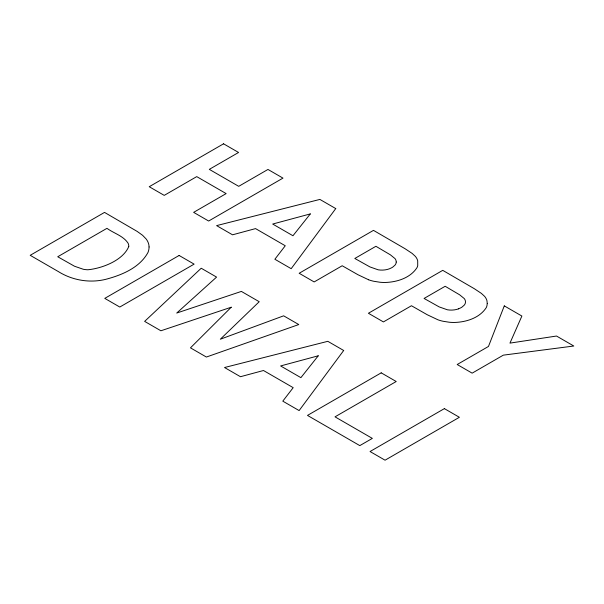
<?xml version="1.0" encoding="UTF-8"?>
<svg xmlns="http://www.w3.org/2000/svg" width="604" height="604" viewBox="0 0 604 604"><rect width="100%" height="100%" fill="white"/><g stroke="black" fill="none" stroke-linecap="round" stroke-linejoin="round"><path stroke-width="0.91" d="M458.542 308.833L460.724 307.844A18.414 10.63 0 0 0 462.098 307.021L464.25 305.133A12.533 7.233 0 0 0 465.405 302.732L465.473 302.008A14.428 8.335 0 0 0 464.272 298.58L459.667 294.827L445.171 286.273L424.076 298.452L439.153 306.892L447.405 309.799A13.635 7.875 0 0 0 458.557 308.848M368.614 279.773L357.983 274.744L342.196 265.752L314.156 281.94L299.154 273.272L373.476 230.366L405.08 248.735L412.109 253.386L415.378 256.398A26.531 15.319 0 0 1 417.696 260.785L417.719 265.594A26.327 15.198 0 0 1 416.964 267.715C410.358 277.855 397.349 282.038 385.722 282.453A26.259 15.16 0 0 1 379.916 282.234L373.846 281.283A27.837 16.074 0 0 1 368.606 279.78M149.06 246.961L149.045 247.648A42.499 24.538 0 0 1 147.972 252.487C139.652 267.806 121.57 275.213 105.458 279.403C89.52 283.246 72.321 280.294 58.437 271.626L30.2 255.318L104.53 212.404L137.183 231.423L142.597 235.303L146.243 239.086A35.017 20.219 0 0 1 149.037 246.273L149.06 246.961M396.209 262.023L396.149 262.748A12.533 7.233 0 0 1 394.986 265.148L392.842 267.028A18.414 10.63 0 0 1 391.468 267.859L389.286 268.848A13.635 7.875 0 0 1 378.142 269.814L369.897 266.908L354.82 258.467L375.914 246.289L390.411 254.843L395.008 258.595A14.428 8.335 0 0 1 396.216 262.023M487.247 303.472L486.975 305.579A26.327 15.198 0 0 1 486.22 307.7C479.614 317.847 466.605 322.023 454.978 322.438A26.259 15.16 0 0 1 449.172 322.219L443.102 321.268A27.837 16.074 0 0 1 437.862 319.765L427.239 314.737L411.452 305.737L383.419 321.924L368.41 313.265L442.74 270.35L474.336 288.72L481.365 293.378L484.635 296.383A26.531 15.319 0 0 1 486.96 300.777L487.247 303.472M128.75 246.553C122.99 260.452 102.106 268.395 87.874 269.769A17.712 10.223 0 0 1 83.292 269.271L74.526 266.243L57.727 256.753L106.961 228.327C113.748 233.303 123.208 235.771 128.025 243.11A18.203 10.51 0 0 1 128.758 246.553M504.287 305.881L488.47 346.454L457.19 364.514L472.147 373.151L503.328 355.152L573.8 346.017L556.51 336.035L509.965 343.117L521.879 316.043L504.287 305.881M335.756 208.584L291.188 268.682L274.865 259.252L285.262 245.76L255.545 228.606L232.532 234.813L216.609 225.617L319.886 199.418L335.756 208.584M343.684 350.486L299.123 410.577L282.793 401.154L293.189 387.662L263.48 370.509L240.46 376.715L224.537 367.519L327.813 341.32L343.684 350.486M310.305 213.914L292.963 235.749L272.683 224.039L310.305 213.914M318.233 355.809L300.898 377.651L280.611 365.941L318.233 355.809M231.234 307.217L190.464 347.851L206.387 357.039L298.769 324.552L283.654 315.824L220.332 339.214L259.222 301.713L241.373 291.415L176.73 313.046L216.579 277.1L201.215 268.229L144.635 321.388L160.906 330.781L231.234 307.217M223.556 143.805L149.226 186.719L164.235 195.379L196.73 176.617L226.138 193.597L193.642 212.359L208.652 221.026L282.974 178.112L267.972 169.445L238.716 186.334L209.309 169.362L238.565 152.472L223.556 143.805M179.109 255.469L104.779 298.376L119.788 307.043L194.118 264.129L179.109 255.469M381.207 372.849L307.489 415.409L359.81 445.616L372.336 438.391L335.016 416.843L396.216 381.509L381.207 372.849M444.378 408.621L370.048 451.528L385.058 460.195L459.387 417.281L444.378 408.621"/></g></svg>
